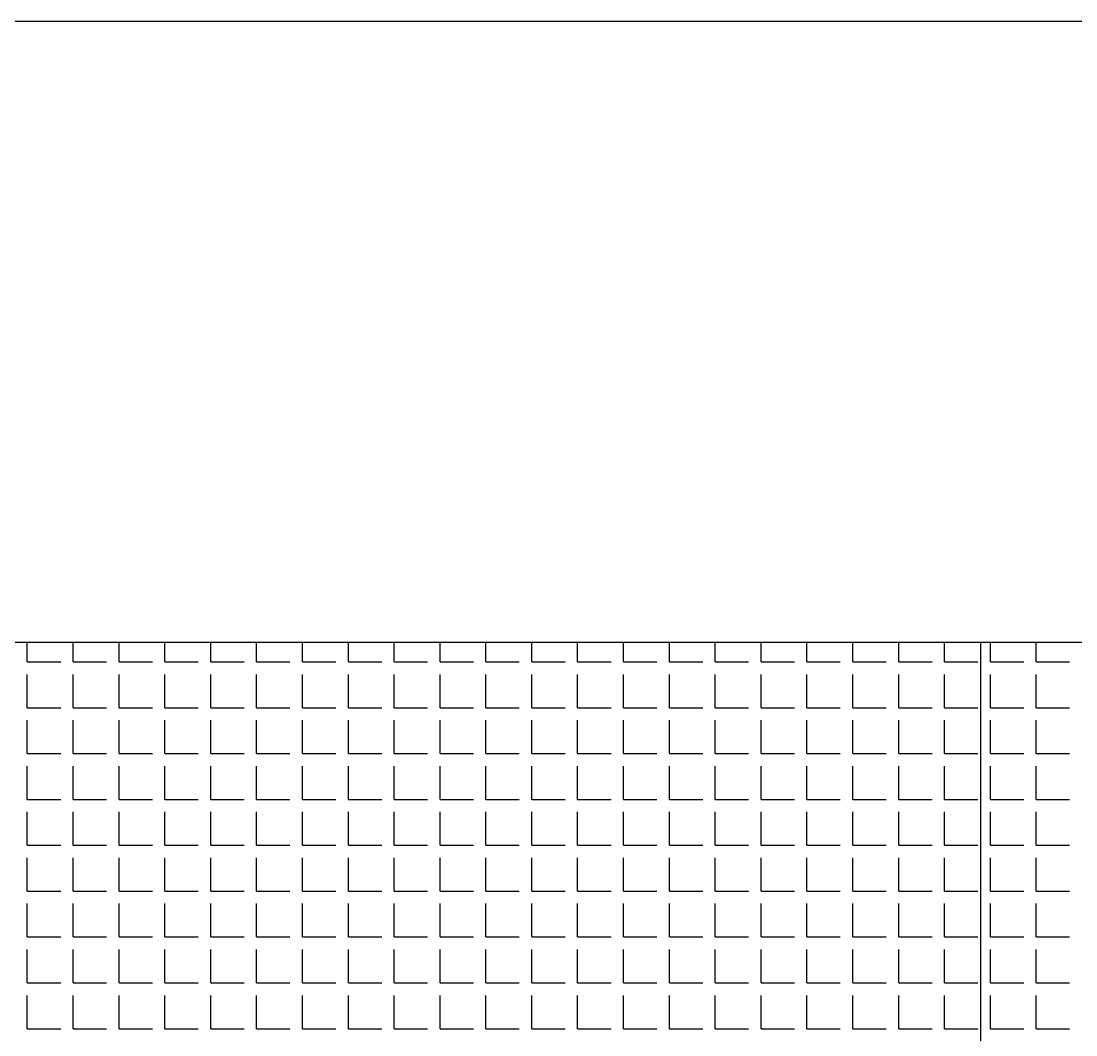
# Model space of a CAD drawing. Header units: millimetres. Extents: x -2063041 to -1932644, y 197605868 to 197643080.
# Drawn here: x -2048038.9 to -2047919, y 197627253.1 to 197627368.4 of the extents above; entities that cross this region are included whole.
import ezdxf

# ---------------------------------------------------------------- set-up
doc = ezdxf.new("R2010")
doc.units = ezdxf.units.MM
doc.layers.add('СКУД', color=7, linetype='Continuous')

msp = doc.modelspace()

# ---------------------------------------------------------------- linework, layer by layer
at = {"layer": 'СКУД', "color": 18, "true_color": 0x000000}
for p, q in [((-2048038.19, 197627295.48), (-2048038.19, 197627297.71)), ((-2048032.97, 197627295.48), (-2048032.97, 197627297.71)), ((-2048027.76, 197627295.48), (-2048027.76, 197627297.71)), ((-2048022.55, 197627295.48), (-2048022.55, 197627297.71)), ((-2048017.33, 197627295.48), (-2048017.33, 197627297.71)), ((-2048012.12, 197627295.48), (-2048012.12, 197627297.71)), ((-2048006.91, 197627295.48), (-2048006.91, 197627297.71)), ((-2048001.69, 197627295.48), (-2048001.69, 197627297.71)), ((-2047996.48, 197627295.48), (-2047996.48, 197627297.71)), ((-2047991.27, 197627295.48), (-2047991.27, 197627297.71)), ((-2047986.05, 197627295.48), (-2047986.05, 197627297.71)), ((-2047980.84, 197627295.48), (-2047980.84, 197627297.71)), ((-2047975.63, 197627295.48), (-2047975.63, 197627297.71)), ((-2047970.41, 197627295.48), (-2047970.41, 197627297.71)), ((-2047965.2, 197627295.48), (-2047965.2, 197627297.71)), ((-2047959.99, 197627295.48), (-2047959.99, 197627297.71)), ((-2047954.77, 197627295.48), (-2047954.77, 197627297.71)), ((-2047949.56, 197627295.48), (-2047949.56, 197627297.71)), ((-2047944.35, 197627295.48), (-2047944.35, 197627297.71)), ((-2047939.13, 197627295.48), (-2047939.13, 197627297.71)), ((-2047933.92, 197627295.48), (-2047933.92, 197627297.71)), ((-2047929.82, 197627297.71), (-2047929.82, 197626939.77)), ((-2047928.71, 197627295.48), (-2047928.71, 197627297.71)), ((-2047923.49, 197627295.48), (-2047923.49, 197627297.71)), ((-2048038.19, 197627295.48), (-2048034.39, 197627295.48)), ((-2048032.97, 197627295.48), (-2048029.18, 197627295.48)), ((-2048027.76, 197627295.48), (-2048023.97, 197627295.48)), ((-2048022.55, 197627295.48), (-2048018.75, 197627295.48)), ((-2048017.33, 197627295.48), (-2048013.54, 197627295.48)), ((-2048012.12, 197627295.48), (-2048008.33, 197627295.48)), ((-2048006.91, 197627295.48), (-2048003.11, 197627295.48)), ((-2048001.69, 197627295.48), (-2047997.9, 197627295.48)), ((-2047996.48, 197627295.48), (-2047992.69, 197627295.48)), ((-2047991.27, 197627295.48), (-2047987.47, 197627295.48)), ((-2047986.05, 197627295.48), (-2047982.26, 197627295.48)), ((-2047980.84, 197627295.48), (-2047977.05, 197627295.48)), ((-2047975.63, 197627295.48), (-2047971.83, 197627295.48)), ((-2047970.41, 197627295.48), (-2047966.62, 197627295.48)), ((-2047965.2, 197627295.48), (-2047961.41, 197627295.48)), ((-2047959.99, 197627295.48), (-2047956.19, 197627295.48)), ((-2047954.77, 197627295.48), (-2047950.98, 197627295.48)), ((-2047949.56, 197627295.48), (-2047945.77, 197627295.48)), ((-2047944.35, 197627295.48), (-2047940.55, 197627295.48)), ((-2047939.13, 197627295.48), (-2047935.34, 197627295.48)), ((-2047933.92, 197627295.48), (-2047930.13, 197627295.48)), ((-2047928.71, 197627295.48), (-2047924.91, 197627295.48)), ((-2047923.49, 197627295.48), (-2047919.7, 197627295.48)), ((-2048038.19, 197627290.27), (-2048038.19, 197627294.06)), ((-2048032.97, 197627290.27), (-2048032.97, 197627294.06)), ((-2048027.76, 197627290.27), (-2048027.76, 197627294.06)), ((-2048022.55, 197627290.27), (-2048022.55, 197627294.06)), ((-2048017.33, 197627290.27), (-2048017.33, 197627294.06)), ((-2048012.12, 197627290.27), (-2048012.12, 197627294.06)), ((-2048006.91, 197627290.27), (-2048006.91, 197627294.06)), ((-2048001.69, 197627290.27), (-2048001.69, 197627294.06)), ((-2047996.48, 197627290.27), (-2047996.48, 197627294.06)), ((-2047991.27, 197627290.27), (-2047991.27, 197627294.06)), ((-2047986.05, 197627290.27), (-2047986.05, 197627294.06)), ((-2047980.84, 197627290.27), (-2047980.84, 197627294.06)), ((-2047975.63, 197627290.27), (-2047975.63, 197627294.06)), ((-2047970.41, 197627290.27), (-2047970.41, 197627294.06)), ((-2047965.2, 197627290.27), (-2047965.2, 197627294.06)), ((-2047959.99, 197627290.27), (-2047959.99, 197627294.06)), ((-2047954.77, 197627290.27), (-2047954.77, 197627294.06)), ((-2047949.56, 197627290.27), (-2047949.56, 197627294.06)), ((-2047944.35, 197627290.27), (-2047944.35, 197627294.06)), ((-2047939.13, 197627290.27), (-2047939.13, 197627294.06)), ((-2047933.92, 197627290.27), (-2047933.92, 197627294.06)), ((-2047928.71, 197627290.27), (-2047928.71, 197627294.06)), ((-2047923.49, 197627290.27), (-2047923.49, 197627294.06)), ((-2048038.19, 197627290.27), (-2048034.39, 197627290.27)), ((-2048032.97, 197627290.27), (-2048029.18, 197627290.27)), ((-2048027.76, 197627290.27), (-2048023.97, 197627290.27)), ((-2048022.55, 197627290.27), (-2048018.75, 197627290.27)), ((-2048017.33, 197627290.27), (-2048013.54, 197627290.27)), ((-2048012.12, 197627290.27), (-2048008.33, 197627290.27)), ((-2048006.91, 197627290.27), (-2048003.11, 197627290.27)), ((-2048001.69, 197627290.27), (-2047997.9, 197627290.27)), ((-2047996.48, 197627290.27), (-2047992.69, 197627290.27)), ((-2047991.27, 197627290.27), (-2047987.47, 197627290.27)), ((-2047986.05, 197627290.27), (-2047982.26, 197627290.27)), ((-2047980.84, 197627290.27), (-2047977.05, 197627290.27)), ((-2047975.63, 197627290.27), (-2047971.83, 197627290.27)), ((-2047970.41, 197627290.27), (-2047966.62, 197627290.27)), ((-2047965.2, 197627290.27), (-2047961.41, 197627290.27)), ((-2047959.99, 197627290.27), (-2047956.19, 197627290.27)), ((-2047954.77, 197627290.27), (-2047950.98, 197627290.27)), ((-2047949.56, 197627290.27), (-2047945.77, 197627290.27)), ((-2047944.35, 197627290.27), (-2047940.55, 197627290.27)), ((-2047939.13, 197627290.27), (-2047935.34, 197627290.27)), ((-2047933.92, 197627290.27), (-2047930.13, 197627290.27)), ((-2047928.71, 197627290.27), (-2047924.91, 197627290.27)), ((-2047923.49, 197627290.27), (-2047919.7, 197627290.27)), ((-2048038.19, 197627285.05), (-2048038.19, 197627288.84)), ((-2048032.97, 197627285.05), (-2048032.97, 197627288.84)), ((-2048027.76, 197627285.05), (-2048027.76, 197627288.84)), ((-2048022.55, 197627285.05), (-2048022.55, 197627288.84)), ((-2048017.33, 197627285.05), (-2048017.33, 197627288.84)), ((-2048012.12, 197627285.05), (-2048012.12, 197627288.84)), ((-2048006.91, 197627285.05), (-2048006.91, 197627288.84)), ((-2048001.69, 197627285.05), (-2048001.69, 197627288.84)), ((-2047996.48, 197627285.05), (-2047996.48, 197627288.84)), ((-2047991.27, 197627285.05), (-2047991.27, 197627288.84)), ((-2047986.05, 197627285.05), (-2047986.05, 197627288.84)), ((-2047980.84, 197627285.05), (-2047980.84, 197627288.84)), ((-2047975.63, 197627285.05), (-2047975.63, 197627288.84)), ((-2047970.41, 197627285.05), (-2047970.41, 197627288.84)), ((-2047965.2, 197627285.05), (-2047965.2, 197627288.84)), ((-2047959.99, 197627285.05), (-2047959.99, 197627288.84)), ((-2047954.77, 197627285.05), (-2047954.77, 197627288.84)), ((-2047949.56, 197627285.05), (-2047949.56, 197627288.84)), ((-2047944.35, 197627285.05), (-2047944.35, 197627288.84)), ((-2047939.13, 197627285.05), (-2047939.13, 197627288.84)), ((-2047933.92, 197627285.05), (-2047933.92, 197627288.84)), ((-2047928.71, 197627285.05), (-2047928.71, 197627288.84)), ((-2047923.49, 197627285.05), (-2047923.49, 197627288.84)), ((-2048038.19, 197627285.05), (-2048034.39, 197627285.05)), ((-2048032.97, 197627285.05), (-2048029.18, 197627285.05)), ((-2048027.76, 197627285.05), (-2048023.97, 197627285.05)), ((-2048022.55, 197627285.05), (-2048018.75, 197627285.05)), ((-2048017.33, 197627285.05), (-2048013.54, 197627285.05)), ((-2048012.12, 197627285.05), (-2048008.33, 197627285.05)), ((-2048006.91, 197627285.05), (-2048003.11, 197627285.05)), ((-2048001.69, 197627285.05), (-2047997.9, 197627285.05)), ((-2047996.48, 197627285.05), (-2047992.69, 197627285.05)), ((-2047991.27, 197627285.05), (-2047987.47, 197627285.05)), ((-2047986.05, 197627285.05), (-2047982.26, 197627285.05)), ((-2047980.84, 197627285.05), (-2047977.05, 197627285.05)), ((-2047975.63, 197627285.05), (-2047971.83, 197627285.05)), ((-2047970.41, 197627285.05), (-2047966.62, 197627285.05)), ((-2047965.2, 197627285.05), (-2047961.41, 197627285.05)), ((-2047959.99, 197627285.05), (-2047956.19, 197627285.05)), ((-2047954.77, 197627285.05), (-2047950.98, 197627285.05)), ((-2047949.56, 197627285.05), (-2047945.77, 197627285.05)), ((-2047944.35, 197627285.05), (-2047940.55, 197627285.05)), ((-2047939.13, 197627285.05), (-2047935.34, 197627285.05)), ((-2047933.92, 197627285.05), (-2047930.13, 197627285.05)), ((-2047928.71, 197627285.05), (-2047924.91, 197627285.05)), ((-2047923.49, 197627285.05), (-2047919.7, 197627285.05)), ((-2048038.19, 197627279.84), (-2048038.19, 197627283.63)), ((-2048032.97, 197627279.84), (-2048032.97, 197627283.63)), ((-2048027.76, 197627279.84), (-2048027.76, 197627283.63)), ((-2048022.55, 197627279.84), (-2048022.55, 197627283.63)), ((-2048017.33, 197627279.84), (-2048017.33, 197627283.63)), ((-2048012.12, 197627279.84), (-2048012.12, 197627283.63)), ((-2048006.91, 197627279.84), (-2048006.91, 197627283.63)), ((-2048001.69, 197627279.84), (-2048001.69, 197627283.63)), ((-2047996.48, 197627279.84), (-2047996.48, 197627283.63)), ((-2047991.27, 197627279.84), (-2047991.27, 197627283.63)), ((-2047986.05, 197627279.84), (-2047986.05, 197627283.63)), ((-2047980.84, 197627279.84), (-2047980.84, 197627283.63)), ((-2047975.63, 197627279.84), (-2047975.63, 197627283.63)), ((-2047970.41, 197627279.84), (-2047970.41, 197627283.63)), ((-2047965.2, 197627279.84), (-2047965.2, 197627283.63)), ((-2047959.99, 197627279.84), (-2047959.99, 197627283.63)), ((-2047954.77, 197627279.84), (-2047954.77, 197627283.63)), ((-2047949.56, 197627279.84), (-2047949.56, 197627283.63)), ((-2047944.35, 197627279.84), (-2047944.35, 197627283.63)), ((-2047939.13, 197627279.84), (-2047939.13, 197627283.63)), ((-2047933.92, 197627279.84), (-2047933.92, 197627283.63)), ((-2047928.71, 197627279.84), (-2047928.71, 197627283.63)), ((-2047923.49, 197627279.84), (-2047923.49, 197627283.63)), ((-2048038.19, 197627279.84), (-2048034.39, 197627279.84)), ((-2048032.97, 197627279.84), (-2048029.18, 197627279.84)), ((-2048027.76, 197627279.84), (-2048023.97, 197627279.84)), ((-2048022.55, 197627279.84), (-2048018.75, 197627279.84)), ((-2048017.33, 197627279.84), (-2048013.54, 197627279.84)), ((-2048012.12, 197627279.84), (-2048008.33, 197627279.84)), ((-2048006.91, 197627279.84), (-2048003.11, 197627279.84)), ((-2048001.69, 197627279.84), (-2047997.9, 197627279.84)), ((-2047996.48, 197627279.84), (-2047992.69, 197627279.84)), ((-2047991.27, 197627279.84), (-2047987.47, 197627279.84)), ((-2047986.05, 197627279.84), (-2047982.26, 197627279.84)), ((-2047980.84, 197627279.84), (-2047977.05, 197627279.84)), ((-2047975.63, 197627279.84), (-2047971.83, 197627279.84)), ((-2047970.41, 197627279.84), (-2047966.62, 197627279.84)), ((-2047965.2, 197627279.84), (-2047961.41, 197627279.84)), ((-2047959.99, 197627279.84), (-2047956.19, 197627279.84)), ((-2047954.77, 197627279.84), (-2047950.98, 197627279.84)), ((-2047949.56, 197627279.84), (-2047945.77, 197627279.84)), ((-2047944.35, 197627279.84), (-2047940.55, 197627279.84)), ((-2047939.13, 197627279.84), (-2047935.34, 197627279.84)), ((-2047933.92, 197627279.84), (-2047930.13, 197627279.84)), ((-2047928.71, 197627279.84), (-2047924.91, 197627279.84)), ((-2047923.49, 197627279.84), (-2047919.7, 197627279.84)), ((-2048038.19, 197627274.63), (-2048038.19, 197627278.42)), ((-2048032.97, 197627274.63), (-2048032.97, 197627278.42)), ((-2048027.76, 197627274.63), (-2048027.76, 197627278.42)), ((-2048022.55, 197627274.63), (-2048022.55, 197627278.42)), ((-2048017.33, 197627274.63), (-2048017.33, 197627278.42)), ((-2048012.12, 197627274.63), (-2048012.12, 197627278.42)), ((-2048006.91, 197627274.63), (-2048006.91, 197627278.42)), ((-2048001.69, 197627274.63), (-2048001.69, 197627278.42)), ((-2047996.48, 197627274.63), (-2047996.48, 197627278.42)), ((-2047991.27, 197627274.63), (-2047991.27, 197627278.42)), ((-2047986.05, 197627274.63), (-2047986.05, 197627278.42)), ((-2047980.84, 197627274.63), (-2047980.84, 197627278.42)), ((-2047975.63, 197627274.63), (-2047975.63, 197627278.42)), ((-2047970.41, 197627274.63), (-2047970.41, 197627278.42)), ((-2047965.2, 197627274.63), (-2047965.2, 197627278.42)), ((-2047959.99, 197627274.63), (-2047959.99, 197627278.42)), ((-2047954.77, 197627274.63), (-2047954.77, 197627278.42)), ((-2047949.56, 197627274.63), (-2047949.56, 197627278.42)), ((-2047944.35, 197627274.63), (-2047944.35, 197627278.42)), ((-2047939.13, 197627274.63), (-2047939.13, 197627278.42)), ((-2047933.92, 197627274.63), (-2047933.92, 197627278.42)), ((-2047928.71, 197627274.63), (-2047928.71, 197627278.42)), ((-2047923.49, 197627274.63), (-2047923.49, 197627278.42)), ((-2048038.19, 197627274.63), (-2048034.39, 197627274.63)), ((-2048032.97, 197627274.63), (-2048029.18, 197627274.63)), ((-2048027.76, 197627274.63), (-2048023.97, 197627274.63)), ((-2048022.55, 197627274.63), (-2048018.75, 197627274.63)), ((-2048017.33, 197627274.63), (-2048013.54, 197627274.63)), ((-2048012.12, 197627274.63), (-2048008.33, 197627274.63)), ((-2048006.91, 197627274.63), (-2048003.11, 197627274.63)), ((-2048001.69, 197627274.63), (-2047997.9, 197627274.63)), ((-2047996.48, 197627274.63), (-2047992.69, 197627274.63)), ((-2047991.27, 197627274.63), (-2047987.47, 197627274.63)), ((-2047986.05, 197627274.63), (-2047982.26, 197627274.63)), ((-2047980.84, 197627274.63), (-2047977.05, 197627274.63)), ((-2047975.63, 197627274.63), (-2047971.83, 197627274.63)), ((-2047970.41, 197627274.63), (-2047966.62, 197627274.63)), ((-2047965.2, 197627274.63), (-2047961.41, 197627274.63)), ((-2047959.99, 197627274.63), (-2047956.19, 197627274.63)), ((-2047954.77, 197627274.63), (-2047950.98, 197627274.63)), ((-2047949.56, 197627274.63), (-2047945.77, 197627274.63)), ((-2047944.35, 197627274.63), (-2047940.55, 197627274.63)), ((-2047939.13, 197627274.63), (-2047935.34, 197627274.63)), ((-2047933.92, 197627274.63), (-2047930.13, 197627274.63)), ((-2047928.71, 197627274.63), (-2047924.91, 197627274.63)), ((-2047923.49, 197627274.63), (-2047919.7, 197627274.63)), ((-2048038.19, 197627269.41), (-2048038.19, 197627273.2)), ((-2048032.97, 197627269.41), (-2048032.97, 197627273.2)), ((-2048027.76, 197627269.41), (-2048027.76, 197627273.2)), ((-2048022.55, 197627269.41), (-2048022.55, 197627273.2)), ((-2048017.33, 197627269.41), (-2048017.33, 197627273.2)), ((-2048012.12, 197627269.41), (-2048012.12, 197627273.2)), ((-2048006.91, 197627269.41), (-2048006.91, 197627273.2)), ((-2048001.69, 197627269.41), (-2048001.69, 197627273.2)), ((-2047996.48, 197627269.41), (-2047996.48, 197627273.2)), ((-2047991.27, 197627269.41), (-2047991.27, 197627273.2)), ((-2047986.05, 197627269.41), (-2047986.05, 197627273.2)), ((-2047980.84, 197627269.41), (-2047980.84, 197627273.2)), ((-2047975.63, 197627269.41), (-2047975.63, 197627273.2)), ((-2047970.41, 197627269.41), (-2047970.41, 197627273.2)), ((-2047965.2, 197627269.41), (-2047965.2, 197627273.2)), ((-2047959.99, 197627269.41), (-2047959.99, 197627273.2)), ((-2047954.77, 197627269.41), (-2047954.77, 197627273.2)), ((-2047949.56, 197627269.41), (-2047949.56, 197627273.2)), ((-2047944.35, 197627269.41), (-2047944.35, 197627273.2)), ((-2047939.13, 197627269.41), (-2047939.13, 197627273.2)), ((-2047933.92, 197627269.41), (-2047933.92, 197627273.2)), ((-2047928.71, 197627269.41), (-2047928.71, 197627273.2)), ((-2047923.49, 197627269.41), (-2047923.49, 197627273.2)), ((-2048038.19, 197627269.41), (-2048034.39, 197627269.41)), ((-2048032.97, 197627269.41), (-2048029.18, 197627269.41)), ((-2048027.76, 197627269.41), (-2048023.97, 197627269.41)), ((-2048022.55, 197627269.41), (-2048018.75, 197627269.41)), ((-2048017.33, 197627269.41), (-2048013.54, 197627269.41)), ((-2048012.12, 197627269.41), (-2048008.33, 197627269.41)), ((-2048006.91, 197627269.41), (-2048003.11, 197627269.41)), ((-2048001.69, 197627269.41), (-2047997.9, 197627269.41)), ((-2047996.48, 197627269.41), (-2047992.69, 197627269.41)), ((-2047991.27, 197627269.41), (-2047987.47, 197627269.41)), ((-2047986.05, 197627269.41), (-2047982.26, 197627269.41)), ((-2047980.84, 197627269.41), (-2047977.05, 197627269.41)), ((-2047975.63, 197627269.41), (-2047971.83, 197627269.41)), ((-2047970.41, 197627269.41), (-2047966.62, 197627269.41)), ((-2047965.2, 197627269.41), (-2047961.41, 197627269.41)), ((-2047959.99, 197627269.41), (-2047956.19, 197627269.41)), ((-2047954.77, 197627269.41), (-2047950.98, 197627269.41)), ((-2047949.56, 197627269.41), (-2047945.77, 197627269.41)), ((-2047944.35, 197627269.41), (-2047940.55, 197627269.41)), ((-2047939.13, 197627269.41), (-2047935.34, 197627269.41)), ((-2047933.92, 197627269.41), (-2047930.13, 197627269.41)), ((-2047928.71, 197627269.41), (-2047924.91, 197627269.41)), ((-2047923.49, 197627269.41), (-2047919.7, 197627269.41)), ((-2048038.19, 197627264.2), (-2048038.19, 197627267.99)), ((-2048032.97, 197627264.2), (-2048032.97, 197627267.99)), ((-2048027.76, 197627264.2), (-2048027.76, 197627267.99)), ((-2048022.55, 197627264.2), (-2048022.55, 197627267.99)), ((-2048017.33, 197627264.2), (-2048017.33, 197627267.99)), ((-2048012.12, 197627264.2), (-2048012.12, 197627267.99)), ((-2048006.91, 197627264.2), (-2048006.91, 197627267.99)), ((-2048001.69, 197627264.2), (-2048001.69, 197627267.99)), ((-2047996.48, 197627264.2), (-2047996.48, 197627267.99)), ((-2047991.27, 197627264.2), (-2047991.27, 197627267.99)), ((-2047986.05, 197627264.2), (-2047986.05, 197627267.99)), ((-2047980.84, 197627264.2), (-2047980.84, 197627267.99)), ((-2047975.63, 197627264.2), (-2047975.63, 197627267.99)), ((-2047970.41, 197627264.2), (-2047970.41, 197627267.99)), ((-2047965.2, 197627264.2), (-2047965.2, 197627267.99)), ((-2047959.99, 197627264.2), (-2047959.99, 197627267.99)), ((-2047954.77, 197627264.2), (-2047954.77, 197627267.99)), ((-2047949.56, 197627264.2), (-2047949.56, 197627267.99)), ((-2047944.35, 197627264.2), (-2047944.35, 197627267.99)), ((-2047939.13, 197627264.2), (-2047939.13, 197627267.99)), ((-2047933.92, 197627264.2), (-2047933.92, 197627267.99)), ((-2047928.71, 197627264.2), (-2047928.71, 197627267.99)), ((-2047923.49, 197627264.2), (-2047923.49, 197627267.99)), ((-2048038.19, 197627264.2), (-2048034.39, 197627264.2)), ((-2048032.97, 197627264.2), (-2048029.18, 197627264.2)), ((-2048027.76, 197627264.2), (-2048023.97, 197627264.2)), ((-2048022.55, 197627264.2), (-2048018.75, 197627264.2)), ((-2048017.33, 197627264.2), (-2048013.54, 197627264.2)), ((-2048012.12, 197627264.2), (-2048008.33, 197627264.2)), ((-2048006.91, 197627264.2), (-2048003.11, 197627264.2)), ((-2048001.69, 197627264.2), (-2047997.9, 197627264.2)), ((-2047996.48, 197627264.2), (-2047992.69, 197627264.2)), ((-2047991.27, 197627264.2), (-2047987.47, 197627264.2)), ((-2047986.05, 197627264.2), (-2047982.26, 197627264.2)), ((-2047980.84, 197627264.2), (-2047977.05, 197627264.2)), ((-2047975.63, 197627264.2), (-2047971.83, 197627264.2)), ((-2047970.41, 197627264.2), (-2047966.62, 197627264.2)), ((-2047965.2, 197627264.2), (-2047961.41, 197627264.2)), ((-2047959.99, 197627264.2), (-2047956.19, 197627264.2)), ((-2047954.77, 197627264.2), (-2047950.98, 197627264.2)), ((-2047949.56, 197627264.2), (-2047945.77, 197627264.2)), ((-2047944.35, 197627264.2), (-2047940.55, 197627264.2)), ((-2047939.13, 197627264.2), (-2047935.34, 197627264.2)), ((-2047933.92, 197627264.2), (-2047930.13, 197627264.2)), ((-2047928.71, 197627264.2), (-2047924.91, 197627264.2)), ((-2047923.49, 197627264.2), (-2047919.7, 197627264.2)), ((-2048038.19, 197627258.99), (-2048038.19, 197627262.78)), ((-2048032.97, 197627258.99), (-2048032.97, 197627262.78)), ((-2048027.76, 197627258.99), (-2048027.76, 197627262.78)), ((-2048022.55, 197627258.99), (-2048022.55, 197627262.78)), ((-2048017.33, 197627258.99), (-2048017.33, 197627262.78)), ((-2048012.12, 197627258.99), (-2048012.12, 197627262.78)), ((-2048006.91, 197627258.99), (-2048006.91, 197627262.78)), ((-2048001.69, 197627258.99), (-2048001.69, 197627262.78)), ((-2047996.48, 197627258.99), (-2047996.48, 197627262.78)), ((-2047991.27, 197627258.99), (-2047991.27, 197627262.78)), ((-2047986.05, 197627258.99), (-2047986.05, 197627262.78)), ((-2047980.84, 197627258.99), (-2047980.84, 197627262.78)), ((-2047975.63, 197627258.99), (-2047975.63, 197627262.78)), ((-2047970.41, 197627258.99), (-2047970.41, 197627262.78)), ((-2047965.2, 197627258.99), (-2047965.2, 197627262.78)), ((-2047959.99, 197627258.99), (-2047959.99, 197627262.78)), ((-2047954.77, 197627258.99), (-2047954.77, 197627262.78)), ((-2047949.56, 197627258.99), (-2047949.56, 197627262.78)), ((-2047944.35, 197627258.99), (-2047944.35, 197627262.78)), ((-2047939.13, 197627258.99), (-2047939.13, 197627262.78)), ((-2047933.92, 197627258.99), (-2047933.92, 197627262.78)), ((-2047928.71, 197627258.99), (-2047928.71, 197627262.78)), ((-2047923.49, 197627258.99), (-2047923.49, 197627262.78)), ((-2048038.19, 197627258.99), (-2048034.39, 197627258.99)), ((-2048032.97, 197627258.99), (-2048029.18, 197627258.99)), ((-2048027.76, 197627258.99), (-2048023.97, 197627258.99)), ((-2048022.55, 197627258.99), (-2048018.75, 197627258.99)), ((-2048017.33, 197627258.99), (-2048013.54, 197627258.99)), ((-2048012.12, 197627258.99), (-2048008.33, 197627258.99)), ((-2048006.91, 197627258.99), (-2048003.11, 197627258.99)), ((-2048001.69, 197627258.99), (-2047997.9, 197627258.99)), ((-2047996.48, 197627258.99), (-2047992.69, 197627258.99)), ((-2047991.27, 197627258.99), (-2047987.47, 197627258.99)), ((-2047986.05, 197627258.99), (-2047982.26, 197627258.99)), ((-2047980.84, 197627258.99), (-2047977.05, 197627258.99)), ((-2047975.63, 197627258.99), (-2047971.83, 197627258.99)), ((-2047970.41, 197627258.99), (-2047966.62, 197627258.99)), ((-2047965.2, 197627258.99), (-2047961.41, 197627258.99)), ((-2047959.99, 197627258.99), (-2047956.19, 197627258.99)), ((-2047954.77, 197627258.99), (-2047950.98, 197627258.99)), ((-2047949.56, 197627258.99), (-2047945.77, 197627258.99)), ((-2047944.35, 197627258.99), (-2047940.55, 197627258.99)), ((-2047939.13, 197627258.99), (-2047935.34, 197627258.99)), ((-2047933.92, 197627258.99), (-2047930.13, 197627258.99)), ((-2047928.71, 197627258.99), (-2047924.91, 197627258.99)), ((-2047923.49, 197627258.99), (-2047919.7, 197627258.99)), ((-2048038.19, 197627253.77), (-2048038.19, 197627257.56)), ((-2048032.97, 197627253.77), (-2048032.97, 197627257.56)), ((-2048027.76, 197627253.77), (-2048027.76, 197627257.56)), ((-2048022.55, 197627253.77), (-2048022.55, 197627257.56)), ((-2048017.33, 197627253.77), (-2048017.33, 197627257.56)), ((-2048012.12, 197627253.77), (-2048012.12, 197627257.56)), ((-2048006.91, 197627253.77), (-2048006.91, 197627257.56)), ((-2048001.69, 197627253.77), (-2048001.69, 197627257.56)), ((-2047996.48, 197627253.77), (-2047996.48, 197627257.56)), ((-2047991.27, 197627253.77), (-2047991.27, 197627257.56)), ((-2047986.05, 197627253.77), (-2047986.05, 197627257.56)), ((-2047980.84, 197627253.77), (-2047980.84, 197627257.56)), ((-2047975.63, 197627253.77), (-2047975.63, 197627257.56)), ((-2047970.41, 197627253.77), (-2047970.41, 197627257.56)), ((-2047965.2, 197627253.77), (-2047965.2, 197627257.56)), ((-2047959.99, 197627253.77), (-2047959.99, 197627257.56)), ((-2047954.77, 197627253.77), (-2047954.77, 197627257.56)), ((-2047949.56, 197627253.77), (-2047949.56, 197627257.56)), ((-2047944.35, 197627253.77), (-2047944.35, 197627257.56)), ((-2047939.13, 197627253.77), (-2047939.13, 197627257.56)), ((-2047933.92, 197627253.77), (-2047933.92, 197627257.56)), ((-2047928.71, 197627253.77), (-2047928.71, 197627257.56)), ((-2047923.49, 197627253.77), (-2047923.49, 197627257.56)), ((-2048038.19, 197627253.77), (-2048034.39, 197627253.77)), ((-2048032.97, 197627253.77), (-2048029.18, 197627253.77)), ((-2048027.76, 197627253.77), (-2048023.97, 197627253.77)), ((-2048022.55, 197627253.77), (-2048018.75, 197627253.77)), ((-2048017.33, 197627253.77), (-2048013.54, 197627253.77)), ((-2048012.12, 197627253.77), (-2048008.33, 197627253.77)), ((-2048006.91, 197627253.77), (-2048003.11, 197627253.77)), ((-2048001.69, 197627253.77), (-2047997.9, 197627253.77)), ((-2047996.48, 197627253.77), (-2047992.69, 197627253.77)), ((-2047991.27, 197627253.77), (-2047987.47, 197627253.77)), ((-2047986.05, 197627253.77), (-2047982.26, 197627253.77)), ((-2047980.84, 197627253.77), (-2047977.05, 197627253.77)), ((-2047975.63, 197627253.77), (-2047971.83, 197627253.77)), ((-2047970.41, 197627253.77), (-2047966.62, 197627253.77)), ((-2047965.2, 197627253.77), (-2047961.41, 197627253.77)), ((-2047959.99, 197627253.77), (-2047956.19, 197627253.77)), ((-2047954.77, 197627253.77), (-2047950.98, 197627253.77)), ((-2047949.56, 197627253.77), (-2047945.77, 197627253.77)), ((-2047944.35, 197627253.77), (-2047940.55, 197627253.77)), ((-2047939.13, 197627253.77), (-2047935.34, 197627253.77)), ((-2047933.92, 197627253.77), (-2047930.13, 197627253.77)), ((-2047928.71, 197627253.77), (-2047924.91, 197627253.77)), ((-2047923.49, 197627253.77), (-2047919.7, 197627253.77))]:
    msp.add_line(p, q, dxfattribs=at)
for points in [[(-2048041.77, 197627368.36), (-2043220.21, 197627368.36), (-2043220.21, 197615835.59), (-2042015.18, 197615835.59)], [(-2048127.36, 197627297.71), (-2043286.42, 197627297.71), (-2043286.42, 197615835.59), (-2043580.99, 197615835.59), (-2043580.99, 197626939.77), (-2046455.74, 197626939.77), (-2046455.74, 197627297.71)]]:
    msp.add_lwpolyline(points, dxfattribs=at)

doc.saveas('drawing.dxf')
